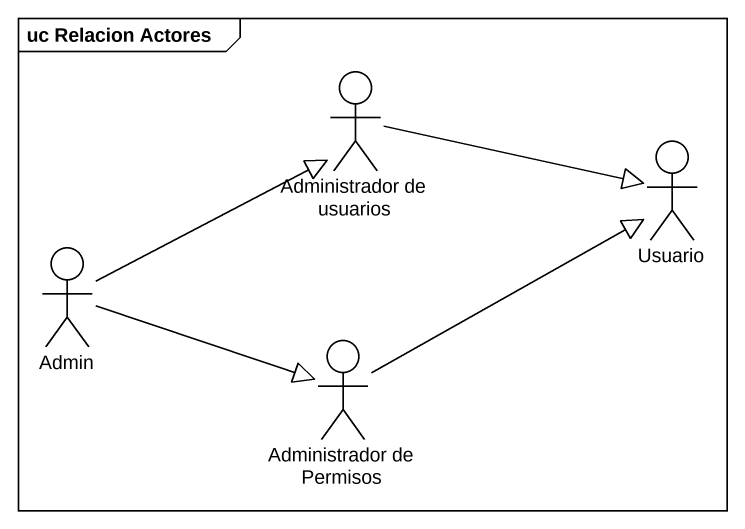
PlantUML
@startuml
mainframe uc Relacion Actores
actor "Administrador de usuarios" as Administrador_de_usuarios
actor Usuario
actor Admin
actor "Administrador de Permisos" as Administrador_de_Permisos
Administrador_de_usuarios -right-|> Usuario
Admin -up-|> Administrador_de_usuarios
Admin -right-|> Administrador_de_Permisos
Administrador_de_Permisos -up-|> Usuario
@enduml
